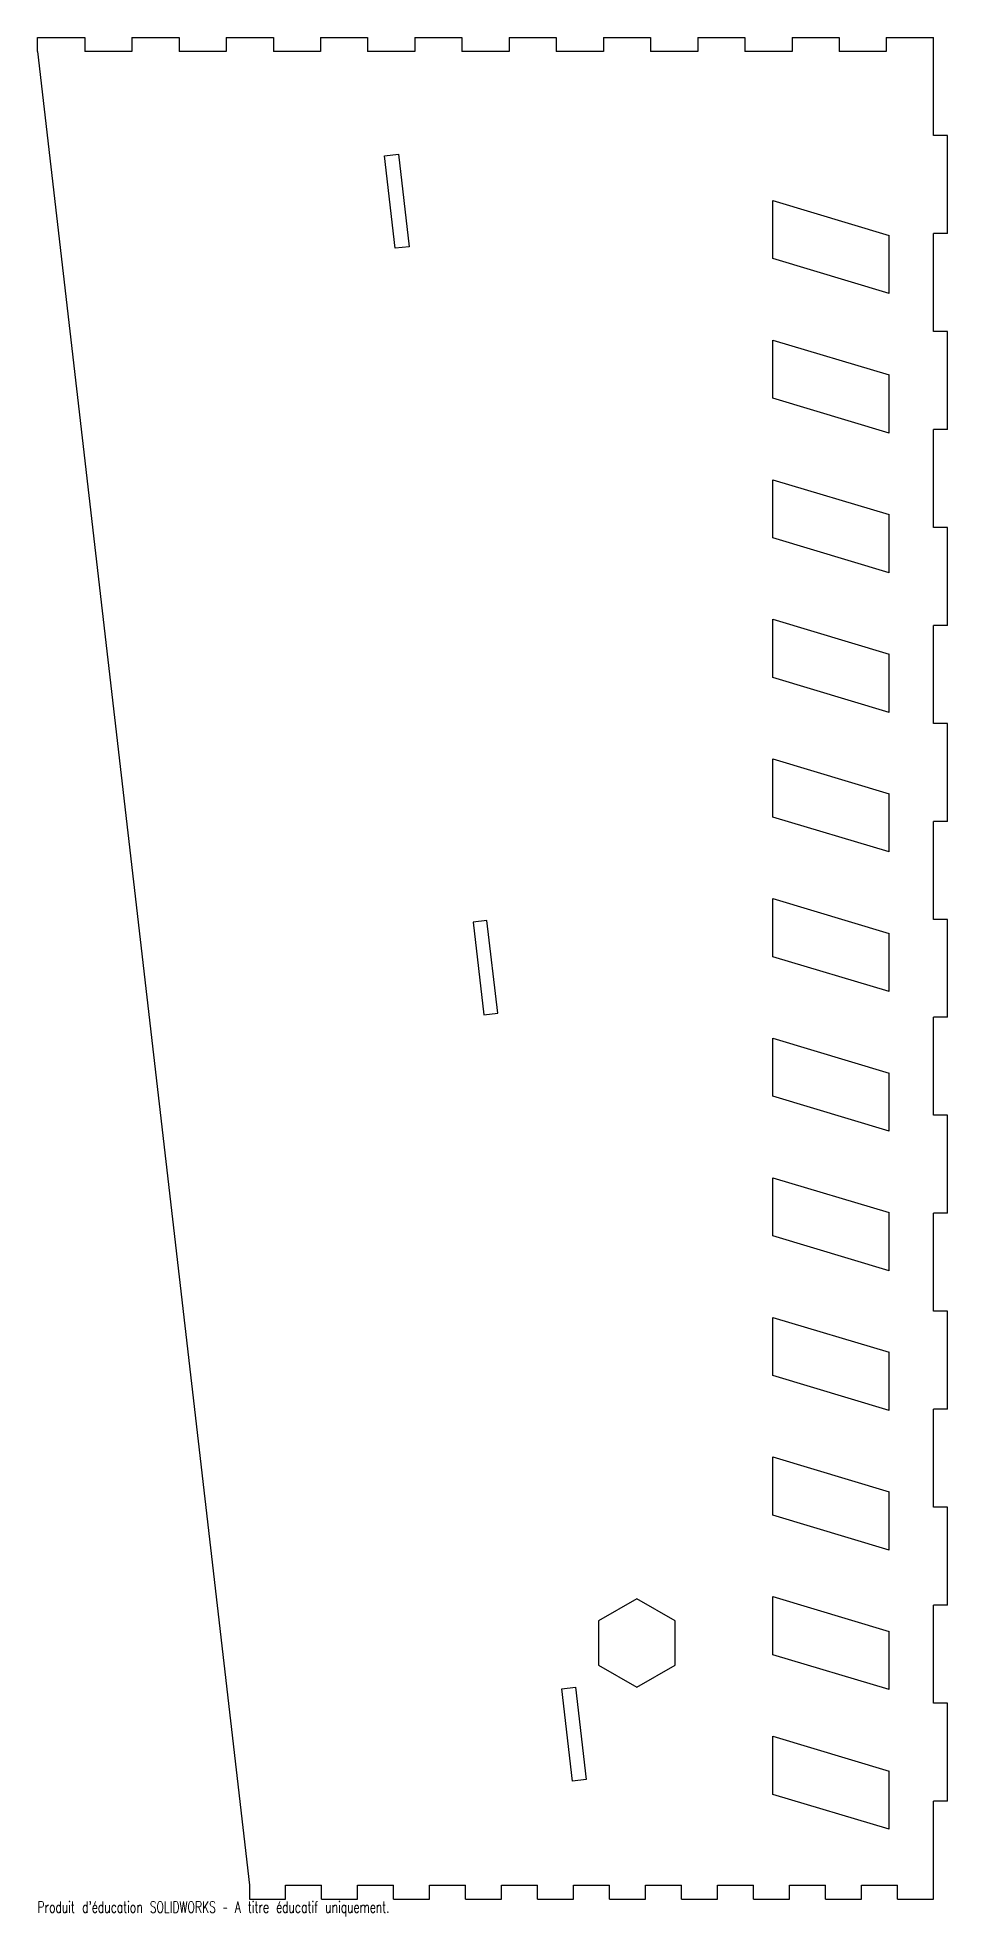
# Model space of a CAD drawing. Header units: millimetres. Extents: x -241 to 150, y -407 to 400.
import ezdxf

# ---------------------------------------------------------------- set-up
doc = ezdxf.new("R2010")
doc.units = ezdxf.units.MM
doc.styles.add('SLDTEXTSTYLE0', font='TXT', dxfattribs={"width": 0.7, "bigfont": 'bigfont'})

msp = doc.modelspace()

# ---------------------------------------------------------------- linework, layer by layer
at = {"color": 7, "linetype": 'Continuous', "lineweight": 25}
for p, q in [((-241.15, 400), (-220.88, 400)), ((-241.15, 394), (-241.15, 400)), ((-220.88, 400), (-220.88, 394)), ((-200.61, 400), (-180.34, 400)), ((-200.61, 400), (-200.61, 394)), ((-180.34, 400), (-180.34, 394)), ((-160.06, 400), (-139.79, 400)), ((-160.06, 400), (-160.06, 394)), ((-139.79, 400), (-139.79, 394)), ((-119.52, 400), (-99.25, 400)), ((-119.52, 400), (-119.52, 394)), ((-99.25, 400), (-99.25, 394)), ((-78.98, 400), (-58.71, 400)), ((-78.98, 400), (-78.98, 394)), ((-58.71, 400), (-58.71, 394)), ((-38.44, 400), (-18.17, 400)), ((-38.44, 400), (-38.44, 394)), ((-18.17, 400), (-18.17, 394)), ((2.1, 400), (22.37, 400)), ((2.1, 400), (2.1, 394)), ((22.37, 400), (22.37, 394)), ((42.65, 400), (62.92, 400)), ((42.65, 400), (42.65, 394)), ((62.92, 400), (62.92, 394)), ((83.19, 400), (103.46, 400)), ((83.19, 400), (83.19, 394)), ((103.46, 400), (103.46, 394)), ((123.73, 400), (144, 400)), ((123.73, 400), (123.73, 394)), ((144, 357.89), (144, 400)), ((-241.15, 394), (-150, -394)), ((-200.61, 394), (-220.88, 394)), ((-160.06, 394), (-180.34, 394)), ((-119.52, 394), (-139.79, 394)), ((-78.98, 394), (-99.25, 394)), ((-38.44, 394), (-58.71, 394)), ((2.1, 394), (-18.17, 394)), ((42.65, 394), (22.37, 394)), ((83.19, 394), (62.92, 394)), ((123.73, 394), (103.46, 394)), ((150, 357.89), (144, 357.89)), ((150, 315.79), (150, 357.89)), ((-92.01, 349.18), (-86.05, 349.87)), ((-87.41, 309.45), (-92.01, 349.18)), ((-86.05, 349.87), (-81.45, 310.14)), ((75, 305), (75, 330)), ((75, 330), (125, 315)), ((125, 290), (125, 315)), ((144, 273.68), (144, 315.79)), ((150, 315.79), (144, 315.79)), ((-81.45, 310.14), (-87.41, 309.45)), ((125, 290), (75, 305)), ((75, 245), (75, 270)), ((75, 270), (125, 255)), ((150, 273.68), (144, 273.68)), ((150, 231.58), (150, 273.68)), ((125, 230), (125, 255)), ((125, 230), (75, 245)), ((144, 189.47), (144, 231.58)), ((150, 231.58), (144, 231.58)), ((75, 185), (75, 210)), ((75, 210), (125, 195)), ((125, 170), (125, 195)), ((150, 189.47), (144, 189.47)), ((150, 147.37), (150, 189.47)), ((125, 170), (75, 185)), ((75, 125), (75, 150)), ((75, 150), (125, 135)), ((144, 105.26), (144, 147.37)), ((150, 147.37), (144, 147.37)), ((125, 110), (125, 135)), ((125, 110), (75, 125)), ((150, 105.26), (144, 105.26)), ((150, 63.16), (150, 105.26)), ((75, 65), (75, 90)), ((75, 90), (125, 75)), ((125, 50), (125, 75)), ((125, 50), (75, 65)), ((144, 21.05), (144, 63.16)), ((150, 63.16), (144, 63.16)), ((75, 5), (75, 30)), ((75, 30), (125, 15)), ((-47.95, 20.48), (-53.91, 19.79)), ((-53.91, 19.79), (-49.31, -19.95)), ((-43.35, -19.26), (-47.95, 20.48)), ((150, 21.05), (144, 21.05)), ((150, -21.05), (150, 21.05)), ((125, -10), (125, 15)), ((125, -10), (75, 5)), ((-49.31, -19.95), (-43.35, -19.26)), ((144, -63.16), (144, -21.05)), ((150, -21.05), (144, -21.05)), ((75, -55), (75, -30)), ((75, -30), (125, -45)), ((125, -70), (125, -45)), ((125, -70), (75, -55)), ((150, -63.16), (144, -63.16)), ((150, -105.26), (150, -63.16)), ((75, -115), (75, -90)), ((75, -90), (125, -105)), ((125, -130), (125, -105)), ((144, -147.37), (144, -105.26)), ((150, -105.26), (144, -105.26)), ((125, -130), (75, -115)), ((75, -175), (75, -150)), ((75, -150), (125, -165)), ((150, -147.37), (144, -147.37)), ((150, -189.47), (150, -147.37)), ((125, -190), (125, -165)), ((125, -190), (75, -175)), ((144, -231.58), (144, -189.47)), ((150, -189.47), (144, -189.47)), ((75, -235), (75, -210)), ((75, -210), (125, -225)), ((125, -250), (125, -225)), ((150, -231.58), (144, -231.58)), ((150, -273.68), (150, -231.58)), ((125, -250), (75, -235)), ((16.45, -271), (0, -280.5)), ((32.91, -280.5), (16.45, -271)), ((75, -295), (75, -270)), ((75, -270), (125, -285)), ((144, -315.79), (144, -273.68)), ((150, -273.68), (144, -273.68)), ((0, -280.5), (0, -299.5)), ((32.91, -299.5), (32.91, -280.5)), ((125, -310), (125, -285)), ((125, -310), (75, -295)), ((0, -299.5), (16.45, -309)), ((16.45, -309), (32.91, -299.5)), ((-15.81, -309.6), (-9.85, -308.91)), ((-11.21, -349.34), (-15.81, -309.6)), ((-9.85, -308.91), (-5.25, -348.65)), ((150, -315.79), (144, -315.79)), ((150, -357.89), (150, -315.79)), ((75, -355), (75, -330)), ((75, -330), (125, -345)), ((125, -370), (125, -345)), ((-5.25, -348.65), (-11.21, -349.34)), ((125, -370), (75, -355)), ((144, -400), (144, -357.89)), ((150, -357.89), (144, -357.89)), ((-150, -394), (-150, -400)), ((-134.53, -400), (-134.53, -394)), ((-134.53, -394), (-119.05, -394)), ((-119.05, -400), (-119.05, -394)), ((-103.58, -400), (-103.58, -394)), ((-103.58, -394), (-88.11, -394)), ((-88.11, -400), (-88.11, -394)), ((-72.63, -400), (-72.63, -394)), ((-72.63, -394), (-57.16, -394)), ((-57.16, -400), (-57.16, -394)), ((-41.68, -400), (-41.68, -394)), ((-41.68, -394), (-26.21, -394)), ((-26.21, -400), (-26.21, -394)), ((-10.74, -400), (-10.74, -394)), ((-10.74, -394), (4.74, -394)), ((4.74, -400), (4.74, -394)), ((20.21, -400), (20.21, -394)), ((20.21, -394), (35.68, -394)), ((35.68, -400), (35.68, -394)), ((51.16, -400), (51.16, -394)), ((51.16, -394), (66.63, -394)), ((66.63, -400), (66.63, -394)), ((82.11, -400), (82.11, -394)), ((82.11, -394), (97.58, -394)), ((97.58, -400), (97.58, -394)), ((113.05, -400), (113.05, -394)), ((113.05, -394), (128.53, -394)), ((128.53, -400), (128.53, -394)), ((-150, -400), (-134.53, -400)), ((-119.05, -400), (-103.58, -400)), ((-88.11, -400), (-72.63, -400)), ((-57.16, -400), (-41.68, -400)), ((-26.21, -400), (-10.74, -400)), ((4.74, -400), (20.21, -400)), ((35.68, -400), (51.16, -400)), ((66.63, -400), (82.11, -400)), ((97.58, -400), (113.05, -400)), ((128.53, -400), (144, -400))]:
    msp.add_line(p, q, dxfattribs=at)

# ---------------------------------------------------------------- texts
at = {"color": 7, "linetype": 'Continuous', "insert": (-241.15, -401.02), "char_height": 4.8336, "attachment_point": 1, "style": 'SLDTEXTSTYLE0'}
msp.add_mtext("Produit d'éducation SOLIDWORKS – A titre éducatif uniquement.", dxfattribs=at)

doc.saveas('drawing.dxf')
